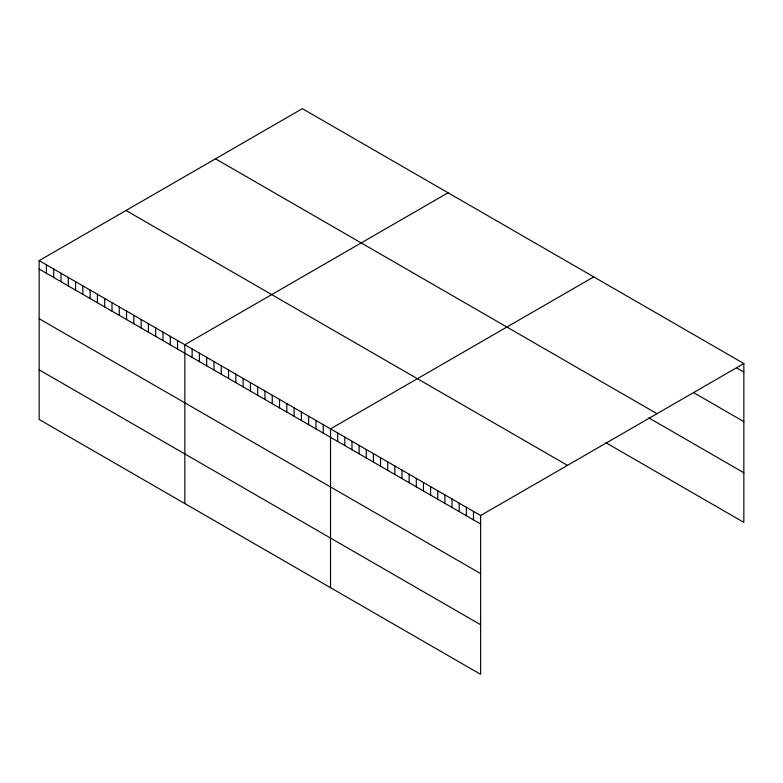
<?xml version="1.0" encoding="UTF-8"?>
<svg xmlns="http://www.w3.org/2000/svg" width="783" height="783" viewBox="0 0 783 783"><rect width="100%" height="100%" fill="white"/><g stroke="black" fill="none" stroke-linecap="round" stroke-linejoin="round"><path stroke-width="1.17" d="M39.15 260.631L480.625 515.517L480.625 674.339L39.15 419.453L39.15 260.631L302.375 108.661L743.85 363.547L743.85 522.369L606.003 442.786M448.062 192.775L184.837 344.745L184.837 503.567M593.749 276.888L330.524 428.859L330.524 587.681M480.625 515.517L743.85 363.547M736.705 367.883L743.85 372.013M693.816 392.743L743.85 421.626M215.511 158.812L656.986 413.698M648.892 417.926L743.85 472.756M126.014 210.48L567.489 465.366M39.15 269.098L480.625 523.984M39.15 318.71L480.625 573.596M39.15 369.84L480.625 624.717M473.48 511.387L473.48 519.853M466.335 507.267L466.335 515.733M459.181 503.136L459.181 511.602M452.036 499.006L452.036 507.472M444.891 494.885L444.891 503.352M437.746 490.755L437.746 499.221M430.591 486.625L430.591 495.091M423.446 482.504L423.446 490.97M416.302 478.374L416.302 486.84M409.147 474.244L409.147 482.71M402.002 470.123L402.002 478.589M394.857 465.993L394.857 474.459M387.712 461.872L387.712 470.338M380.558 457.742L380.558 466.208M373.413 453.611L373.413 462.078M366.268 449.491L366.268 457.957M359.113 445.361L359.113 453.827M351.968 441.23L351.968 449.696M344.823 437.11L344.823 445.576M337.669 432.979L337.669 441.446M323.242 424.65L323.242 433.116M315.96 420.442L315.96 428.908M308.668 416.233L308.668 424.699M301.386 412.034L301.386 420.5M294.105 407.826L294.105 416.292M286.823 403.617L286.823 412.083M279.531 399.418L279.531 407.884M272.249 395.209L272.249 403.676M264.967 391.001L264.967 399.467M257.685 386.802L257.685 395.268M250.394 382.593L250.394 391.06M243.112 378.385L243.112 386.851M235.83 374.186L235.83 382.652M228.548 369.977L228.548 378.443M221.256 365.769L221.256 374.235M213.974 361.56L213.974 370.026M206.692 357.361L206.692 365.827M199.411 353.153L199.411 361.619M192.119 348.944L192.119 357.41M177.555 340.536L177.555 349.003M170.273 336.328L170.273 344.794M162.981 332.129L162.981 340.595M155.7 327.92L155.7 336.387M148.418 323.712L148.418 332.178M141.136 319.513L141.136 327.979M133.844 315.304L133.844 323.771M126.562 311.096L126.562 319.562M119.28 306.887L119.28 315.353M111.998 302.688L111.998 311.154M104.707 298.48L104.707 306.946M97.425 294.271L97.425 302.737M90.143 290.072L90.143 298.538M82.861 285.864L82.861 294.33M75.569 281.655L75.569 290.121M68.287 277.456L68.287 285.922M61.005 273.247L61.005 281.714M53.724 269.039L53.724 277.505M46.432 264.84L46.432 273.306"/></g></svg>
